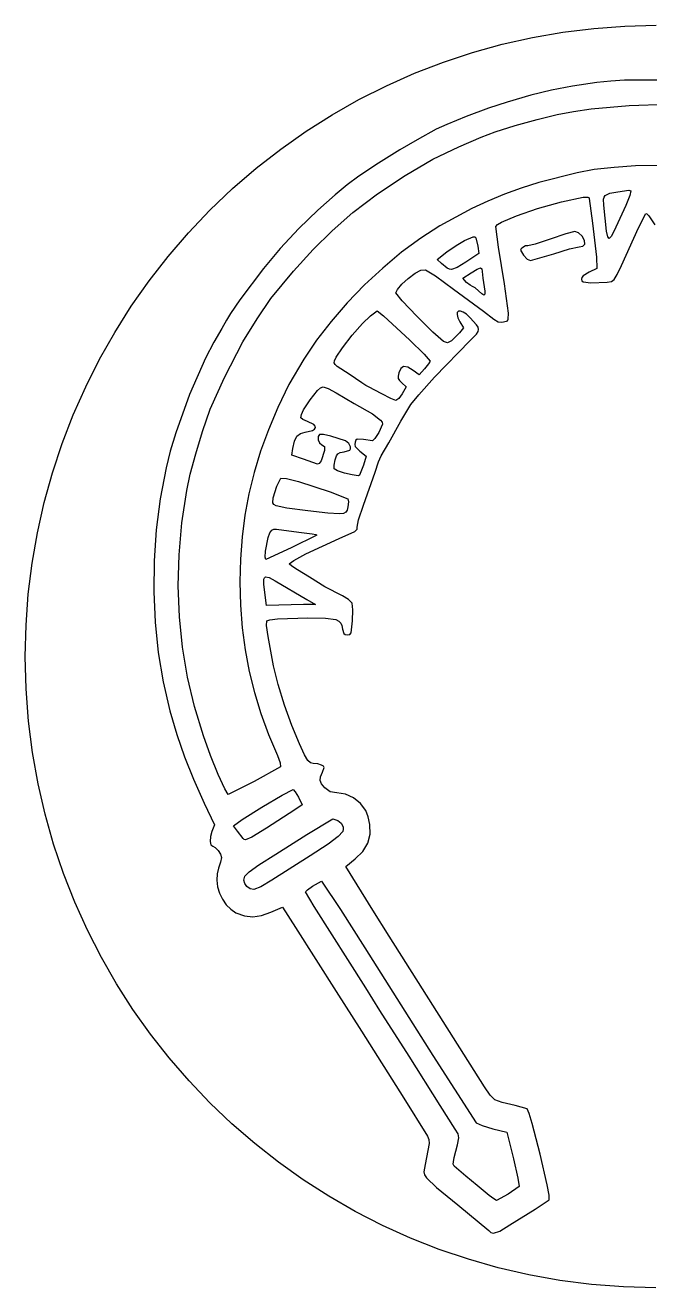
# Model space of a CAD drawing. Extents: x -500 to -240, y -55 to 205.
# Drawn here: x -499.9 to -371.2, y -54.7 to 205.3 of the extents above; entities that cross this region are included whole.
import ezdxf

# ---------------------------------------------------------------- set-up
doc = ezdxf.new("R2010")
doc.units = 0

msp = doc.modelspace()

# ---------------------------------------------------------------- linework, layer by layer
at = {"layer": 'Layer 1'}
for p, q in [((-395.381186, 202.781003), (-389.098079, 203.877319)), ((-389.098079, 203.877319), (-382.749909, 204.665866)), ((-382.749909, 204.665866), (-376.347331, 205.142231)), ((-376.347331, 205.142231), (-369.901, 205.302)), ((-407.709588, 199.682722), (-401.588574, 201.381333)), ((-401.588574, 201.381333), (-395.381186, 202.781003)), ((-419.649869, 195.40633), (-413.733571, 197.689583)), ((-413.733571, 197.689583), (-407.709588, 199.682722)), ((-425.447826, 192.837377), (-419.649869, 195.40633)), ((-431.116787, 189.987137), (-425.447826, 192.837377)), ((-387.149597, 192.748642), (-391.460678, 191.935932)), ((-382.09355, 193.487463), (-387.149597, 192.748642)), ((-382.09302, 193.487463), (-382.09355, 193.487463)), ((-379.231815, 193.813763), (-382.09302, 193.487463)), ((-376.39766, 193.990264), (-379.231815, 193.813763)), ((-368.39512, 193.980973), (-376.39766, 193.990264)), ((-436.646096, 186.860024), (-431.116787, 189.987137)), ((-395.713495, 190.901115), (-400.59475, 189.495973)), ((-391.460678, 191.935932), (-395.713495, 190.901115)), ((-404.433118, 188.204487), (-409.021158, 186.497339)), ((-400.59475, 189.495973), (-404.433118, 188.204487)), ((-390.27713, 186.910589), (-386.931791, 187.545737)), ((-386.931791, 187.545737), (-383.269472, 188.076223)), ((-383.269472, 188.076223), (-375.404729, 188.79841)), ((-375.404729, 188.79841), (-367.504561, 189.027565)), ((-442.025097, 183.460453), (-436.646096, 186.860024)), ((-413.042793, 184.882361), (-415.18195, 183.867383)), ((-409.021158, 186.497339), (-413.042793, 184.882361)), ((-403.055549, 183.343184), (-398.937425, 184.633773)), ((-398.937425, 184.633773), (-394.402878, 185.904312)), ((-394.402878, 185.904312), (-390.27713, 186.910589)), ((-447.243135, 179.792835), (-442.025097, 183.460453)), ((-415.18195, 183.867383), (-419.0959, 181.735203)), ((-410.55758, 180.285669), (-405.93203, 182.276759)), ((-405.93203, 182.276759), (-403.055549, 183.343184)), ((-452.289555, 175.861586), (-447.243135, 179.792835)), ((-422.695113, 179.663403), (-427.111334, 176.905993)), ((-419.0959, 181.735203), (-422.695113, 179.663403)), ((-415.877963, 177.710018), (-410.55758, 180.285669)), ((-427.111334, 176.905993), (-431.134988, 174.240203)), ((-421.626334, 174.379), (-415.877963, 177.710018)), ((-457.153701, 171.671118), (-452.289555, 175.861586)), ((-431.134988, 174.240203), (-433.5565, 172.443263)), ((-427.296853, 170.607217), (-421.626334, 174.379)), ((-386.18547, 174.920129), (-394.047961, 172.905881)), ((-382.632112, 175.562276), (-386.18547, 174.920129)), ((-378.557016, 176.036658), (-382.632112, 175.562276)), ((-374.122372, 176.32872), (-378.557016, 176.036658)), ((-369.49037, 176.423909), (-374.122372, 176.32872)), ((-461.824917, 167.225846), (-457.153701, 171.671118)), ((-433.5565, 172.443263), (-436.02871, 170.345203)), ((-397.678291, 171.758124), (-401.16302, 170.495313)), ((-394.047961, 172.905881), (-397.678291, 171.758124)), ((-436.02871, 170.345203), (-439.603597, 167.209572)), ((-432.38368, 166.709269), (-427.296853, 170.607217)), ((-404.543406, 169.101472), (-407.860704, 167.560628)), ((-401.16302, 170.495313), (-404.543406, 169.101472)), ((-389.40826, 168.945357), (-384.921006, 169.923707)), ((-384.921006, 169.923707), (-383.975819, 169.918223)), ((-383.975819, 169.918223), (-383.761601, 169.799472)), ((-383.761601, 169.799472), (-383.6944, 169.606297)), ((-383.6944, 169.606297), (-382.98487, 164.536327)), ((-380.712401, 169.486818), (-380.59079, 169.916084)), ((-380.69081, 168.25278), (-380.712401, 169.486818)), ((-380.59079, 169.916084), (-380.351616, 170.248037)), ((-380.351616, 170.248037), (-379.432699, 170.703576)), ((-379.432699, 170.703576), (-377.77989, 171.02057)), ((-377.77989, 171.02057), (-375.48286, 171.36939)), ((-375.299735, 170.269652), (-376.122994, 168.156414)), ((-375.48286, 171.36939), (-375.07464, 171.21178)), ((-375.07464, 171.21178), (-375.299735, 170.269652)), ((-466.270185, 162.554626), (-461.824917, 167.225846)), ((-439.603597, 167.209572), (-443.489729, 163.410964)), ((-436.666196, 162.967362), (-432.38368, 166.709269)), ((-407.860704, 167.560628), (-414.47107, 163.974029)), ((-398.68297, 166.057629), (-394.357202, 167.535798)), ((-394.357202, 167.535798), (-389.40826, 168.945357)), ((-380.082054, 162.895817), (-380.69081, 168.25278)), ((-376.122994, 168.156414), (-378.56796, 162.81177)), ((-373.52653, 163.586284), (-372.02692, 166.500037)), ((-372.02692, 166.500037), (-371.783067, 166.448143)), ((-371.783067, 166.448143), (-371.367876, 166.025088)), ((-414.47107, 163.974029), (-418.398552, 161.448765)), ((-402.89116, 163.865047), (-402.59561, 164.241974)), ((-402.377879, 159.631964), (-402.89116, 163.865047)), ((-402.59561, 164.241974), (-401.742107, 164.753247)), ((-401.742107, 164.753247), (-398.68297, 166.057629)), ((-382.98487, 164.536327), (-382.1844, 157.536747)), ((-371.367876, 166.025088), (-370.15624, 164.226787)), ((-470.460649, 157.690477), (-466.270185, 162.554626)), ((-443.489729, 163.410964), (-447.344726, 159.299226)), ((-440.564447, 159.127258), (-436.666196, 162.967362)), ((-418.398552, 161.448765), (-422.332978, 158.538684)), ((-409.35897, 160.97623), (-407.585374, 161.726124)), ((-407.585374, 161.726124), (-407.247791, 161.730204)), ((-407.247791, 161.730204), (-407.06247, 161.5395)), ((-407.06247, 161.5395), (-406.65837, 159.78405)), ((-391.70109, 161.27285), (-394.823885, 160.2505)), ((-388.45777, 162.349676), (-391.70109, 161.27285)), ((-386.65541, 162.82573), (-388.45777, 162.349676)), ((-385.898423, 162.551006), (-386.65541, 162.82573)), ((-385.141839, 161.831446), (-385.898423, 162.551006)), ((-384.613387, 160.950669), (-385.141839, 161.831446)), ((-379.823383, 161.725069), (-380.082054, 162.895817)), ((-379.5281, 161.38757), (-379.823383, 161.725069)), ((-379.124616, 161.787257), (-379.5281, 161.38757)), ((-379.5281, 161.38757), (-379.5281, 161.38757)), ((-378.56796, 162.81177), (-379.124616, 161.787257)), ((-377.04832, 155.856737), (-373.52653, 163.586284)), ((-447.344726, 159.299226), (-450.82621, 155.224203)), ((-444.59234, 154.649734), (-440.564447, 159.127258)), ((-415.01134, 157.09016), (-413.00887, 158.64769)), ((-413.00887, 158.64769), (-411.110563, 159.974215)), ((-411.110563, 159.974215), (-409.35897, 160.97623)), ((-406.65837, 159.78405), (-406.41186, 158.29525)), ((-401.16052, 152.022847), (-402.377879, 159.631964)), ((-397.724937, 159.260392), (-397.82601, 158.983999)), ((-397.82601, 158.983999), (-397.20101, 157.9485)), ((-397.3669, 159.55719), (-397.724937, 159.260392)), ((-396.790154, 159.859853), (-397.3669, 159.55719)), ((-396.33646, 159.90549), (-396.790154, 159.859853)), ((-394.823885, 160.2505), (-396.33646, 159.90549)), ((-390.98952, 158.24823), (-387.702041, 159.253342)), ((-387.702041, 159.253342), (-385.74693, 159.6714)), ((-385.74693, 159.6714), (-384.976983, 159.823999)), ((-384.976983, 159.823999), (-384.5408, 160.19229)), ((-384.5408, 160.19229), (-384.613387, 160.950669)), ((-474.391895, 152.644055), (-470.460649, 157.690477)), ((-422.332978, 158.538684), (-426.209628, 155.307203)), ((-414.10753, 156.25248), (-415.01134, 157.09016)), ((-412.962388, 155.291034), (-414.10753, 156.25248)), ((-409.13262, 156.49381), (-410.89206, 155.39146)), ((-406.41186, 158.29525), (-409.13262, 156.49381)), ((-397.20101, 157.9485), (-396.446296, 157.155131)), ((-396.446296, 157.155131), (-395.798, 156.82506)), ((-395.798, 156.82506), (-390.98952, 158.24823)), ((-395.798, 156.82506), (-395.798, 156.82506)), ((-382.1844, 157.536747), (-382.0935, 155.224227)), ((-450.82621, 155.224203), (-455.683927, 148.745694)), ((-449.26378, 148.995569), (-444.59234, 154.649734)), ((-426.209628, 155.307203), (-429.963782, 151.817737)), ((-420.979071, 153.16218), (-419.55009, 154.242867)), ((-419.55009, 154.242867), (-418.353341, 154.854391)), ((-418.353341, 154.854391), (-417.41535, 154.912077)), ((-417.41535, 154.912077), (-415.379947, 153.668098)), ((-415.379947, 153.668098), (-411.62397, 150.980527)), ((-412.495523, 155.059425), (-412.962388, 155.291034)), ((-412.0296, 154.99726), (-412.495523, 155.059425)), ((-410.89206, 155.39146), (-412.0296, 154.99726)), ((-412.0296, 154.99726), (-412.0296, 154.99726)), ((-409.74603, 153.21753), (-408.01745, 154.30325)), ((-408.01745, 154.30325), (-406.788011, 155.04493)), ((-406.788011, 155.04493), (-406.106495, 155.327499)), ((-406.106495, 155.327499), (-405.808012, 155.172485)), ((-405.808012, 155.172485), (-405.72767, 154.60142)), ((-405.72767, 154.60142), (-405.58297, 153.18755)), ((-384.884854, 153.717256), (-385.191442, 153.364897)), ((-383.69444, 154.456317), (-384.884854, 153.717256)), ((-382.0935, 155.224227), (-383.69444, 154.456317)), ((-378.510884, 152.973066), (-377.913756, 153.97281)), ((-377.913756, 153.97281), (-377.04832, 155.856737)), ((-478.059508, 147.426014), (-474.391895, 152.644055)), ((-429.963782, 151.817737), (-433.530723, 148.1337)), ((-423.54313, 150.163007), (-423.187574, 150.905649)), ((-423.187574, 150.905649), (-422.262226, 151.977573)), ((-422.262226, 151.977573), (-420.979071, 153.16218)), ((-411.62397, 150.980527), (-405.45949, 146.441277)), ((-408.93368, 152.35298), (-409.74603, 153.21753)), ((-408.239799, 151.742359), (-408.93368, 152.35298)), ((-407.71205, 151.48843), (-408.239799, 151.742359)), ((-407.177205, 151.226952), (-407.71205, 151.48843)), ((-406.46665, 150.59856), (-407.177205, 151.226952)), ((-405.58297, 153.18755), (-405.163674, 150.517839)), ((-400.313035, 145.996412), (-401.16052, 152.022847)), ((-385.191442, 153.364897), (-385.29535, 153.033147)), ((-385.29535, 153.033147), (-385.217736, 152.697109)), ((-385.217736, 152.697109), (-384.9253, 152.480441)), ((-384.9253, 152.480441), (-383.33839, 152.264717)), ((-383.33839, 152.264717), (-379.94839, 152.363417)), ((-379.94839, 152.363417), (-379.101747, 152.541827)), ((-379.101747, 152.541827), (-378.510884, 152.973066)), ((-455.683927, 148.745694), (-457.625215, 145.922747)), ((-452.09109, 144.864013), (-449.26378, 148.995569)), ((-422.226653, 148.51768), (-423.54313, 150.163007)), ((-419.211171, 145.36557), (-422.226653, 148.51768)), ((-405.822238, 149.969684), (-406.46665, 150.59856)), ((-405.40107, 149.73143), (-405.822238, 149.969684)), ((-405.193817, 149.908086), (-405.40107, 149.73143)), ((-405.40107, 149.73143), (-405.40107, 149.73143)), ((-405.163674, 150.517839), (-405.193817, 149.908086)), ((-481.459076, 142.04701), (-478.059508, 147.426014)), ((-457.625215, 145.922747), (-458.41076, 144.546803)), ((-433.530723, 148.1337), (-436.845731, 144.31851)), ((-428.74453, 145.45779), (-427.35134, 146.48254)), ((-427.35134, 146.48254), (-426.07028, 145.46606)), ((-410.862327, 146.158495), (-410.918529, 145.700597)), ((-410.918529, 145.700597), (-410.752102, 145.044382)), ((-410.610854, 146.40683), (-410.862327, 146.158495)), ((-410.191464, 146.434354), (-410.610854, 146.40683)), ((-409.631515, 146.229821), (-410.191464, 146.434354)), ((-408.958361, 145.781984), (-409.631515, 146.229821)), ((-408.19936, 145.079597), (-408.958361, 145.781984)), ((-405.45949, 146.441277), (-403.33817, 144.795377)), ((-400.361522, 144.742907), (-400.313035, 145.996412)), ((-458.41076, 144.546803), (-459.37299, 142.853363)), ((-455.08565, 140.109289), (-452.09109, 144.864013)), ((-436.845731, 144.31851), (-439.844086, 140.435581)), ((-432.498627, 141.476179), (-430.366866, 143.910909)), ((-430.366866, 143.910909), (-428.74453, 145.45779)), ((-426.07028, 145.46606), (-420.60912, 140.455)), ((-415.897612, 142.122278), (-419.211171, 145.36557)), ((-410.752102, 145.044382), (-410.33569, 144.201097)), ((-410.33569, 144.201097), (-409.60342, 142.960867)), ((-406.8974, 143.631877), (-408.19936, 145.079597)), ((-406.571, 143.110564), (-406.8974, 143.631877)), ((-406.460595, 142.653276), (-406.571, 143.110564)), ((-403.33817, 144.795377), (-402.45599, 144.239167)), ((-402.45599, 144.239167), (-401.67521, 144.168027)), ((-401.67521, 144.168027), (-400.70731, 144.367497)), ((-400.70731, 144.367497), (-400.498075, 144.459271)), ((-400.498075, 144.459271), (-400.361522, 144.742907)), ((-484.586184, 136.517699), (-481.459076, 142.04701)), ((-459.37299, 142.853363), (-461.026454, 140.043322)), ((-439.844086, 140.435581), (-442.46107, 136.548329)), ((-434.520421, 138.900732), (-432.498627, 141.476179)), ((-420.60912, 140.455), (-417.656564, 137.539685)), ((-413.6869, 140.203407), (-415.897612, 142.122278)), ((-410.43594, 141.946977), (-412.08596, 140.310377)), ((-409.60342, 142.960867), (-410.43594, 141.946977)), ((-408.17306, 140.399267), (-406.886597, 141.717752)), ((-406.886597, 141.717752), (-406.565892, 142.206757)), ((-406.565892, 142.206757), (-406.460595, 142.653276)), ((-461.026454, 140.043322), (-462.720361, 136.755488)), ((-458.846726, 132.788372), (-455.08565, 140.109289)), ((-435.81285, 136.9317), (-434.520421, 138.900732)), ((-415.547745, 132.800336), (-408.17306, 140.399267)), ((-412.897909, 139.878007), (-413.6869, 140.203407)), ((-412.08596, 140.310377), (-412.897909, 139.878007)), ((-487.436419, 130.848736), (-484.586184, 136.517699)), ((-462.720361, 136.755488), (-466.025401, 129.256102)), ((-442.46107, 136.548329), (-445.573035, 131.35136)), ((-436.240762, 135.789324), (-436.151494, 136.225607)), ((-436.060777, 135.454619), (-436.240762, 135.789324)), ((-436.151494, 136.225607), (-435.81285, 136.9317)), ((-435.59166, 135.05326), (-436.060777, 135.454619)), ((-417.656564, 137.539685), (-416.42849, 136.14105)), ((-416.76825, 135.546963), (-417.58501, 134.56544)), ((-416.42849, 136.14105), (-416.76825, 135.546963)), ((-461.79016, 126.226889), (-458.846726, 132.788372)), ((-433.15098, 133.44302), (-435.59166, 135.05326)), ((-430.54391, 131.67466), (-433.15098, 133.44302)), ((-422.92526, 133.73138), (-423.058815, 133.066533)), ((-423.058815, 133.066533), (-423.026265, 132.581346)), ((-422.526622, 134.633242), (-422.92526, 133.73138)), ((-421.917131, 135.014359), (-422.526622, 134.633242)), ((-421.076605, 134.878139), (-421.917131, 135.014359)), ((-419.98486, 134.22799), (-421.076605, 134.878139)), ((-418.741, 133.30763), (-419.98486, 134.22799)), ((-418.815357, 129.202546), (-415.547745, 132.800336)), ((-417.58501, 134.56544), (-418.741, 133.30763)), ((-490.005368, 125.050777), (-487.436419, 130.848736)), ((-445.573035, 131.35136), (-447.83336, 126.582529)), ((-441.202882, 128.192972), (-439.675625, 130.054091)), ((-439.675625, 130.054091), (-439.020089, 130.635859)), ((-439.020089, 130.635859), (-438.53227, 130.85197)), ((-438.53227, 130.85197), (-437.473575, 130.476497)), ((-437.473575, 130.476497), (-435.79859, 129.57349)), ((-429.72916, 131.093699), (-430.54391, 131.67466)), ((-429.18276, 130.85197), (-429.72916, 131.093699)), ((-426.43202, 129.4288), (-429.18276, 130.85197)), ((-423.026265, 132.581346), (-422.792445, 132.155704)), ((-422.792445, 132.155704), (-422.32219, 131.66949)), ((-422.32219, 131.66949), (-421.4065, 130.82044)), ((-421.4065, 130.82044), (-422.2085, 129.41588)), ((-466.025401, 129.256102), (-468.879911, 121.374521)), ((-442.540116, 126.067393), (-441.202882, 128.192972)), ((-435.79859, 129.57349), (-432.08358, 127.41807)), ((-432.08358, 127.41807), (-428.341633, 125.262462)), ((-424.58957, 128.424855), (-426.43202, 129.4288)), ((-423.52367, 128.00873), (-424.58957, 128.424855)), ((-422.925691, 128.423165), (-423.52367, 128.00873)), ((-423.52367, 128.00873), (-423.52367, 128.00873)), ((-422.2085, 129.41588), (-422.925691, 128.423165)), ((-420.44986, 127.194867), (-418.815357, 129.202546)), ((-492.288616, 119.134477), (-490.005368, 125.050777)), ((-463.338501, 121.651609), (-461.79016, 126.226889)), ((-447.83336, 126.582529), (-449.754097, 122.014718)), ((-443.1134, 124.47613), (-442.958122, 125.155048)), ((-442.958122, 125.155048), (-442.540116, 126.067393)), ((-428.341633, 125.262462), (-426.66169, 123.97642)), ((-422.47712, 123.736157), (-420.44986, 127.194867)), ((-442.700802, 124.101476), (-443.1134, 124.47613)), ((-441.70883, 123.69995), (-442.700802, 124.101476)), ((-440.411029, 123.091258), (-441.70883, 123.69995)), ((-440.126809, 122.758616), (-440.411029, 123.091258)), ((-440.268698, 122.122179), (-440.080634, 122.429894)), ((-440.080634, 122.429894), (-440.126809, 122.758616)), ((-426.271151, 123.1221), (-427.03634, 121.46288)), ((-426.66169, 123.97642), (-426.337205, 123.547589)), ((-426.337205, 123.547589), (-426.271151, 123.1221)), ((-424.98551, 119.288887), (-422.47712, 123.736157)), ((-468.879911, 121.374521), (-470.010654, 117.608945)), ((-464.745132, 117.035025), (-463.338501, 121.651609)), ((-449.754097, 122.014718), (-451.386145, 117.557279)), ((-444.73913, 118.14628), (-444.39891, 119.65161)), ((-444.39891, 119.65161), (-443.905776, 120.654369)), ((-443.905776, 120.654369), (-443.194605, 121.240501)), ((-443.194605, 121.240501), (-442.20027, 121.49595)), ((-442.20027, 121.49595), (-440.687196, 121.852558)), ((-440.687196, 121.852558), (-440.268698, 122.122179)), ((-439.2454, 121.03965), (-439.549365, 120.578427)), ((-439.549365, 120.578427), (-439.547087, 119.925104)), ((-439.547087, 119.925104), (-439.284159, 119.299499)), ((-438.444978, 121.016545), (-439.2454, 121.03965)), ((-436.932897, 120.701719), (-438.444978, 121.016545)), ((-433.88346, 119.71725), (-436.932897, 120.701719)), ((-433.207347, 119.178216), (-433.88346, 119.71725)), ((-431.740367, 119.843815), (-431.92337, 119.41132)), ((-431.466217, 120.058614), (-431.740367, 119.843815)), ((-430.18342, 119.98803), (-431.466217, 120.058614)), ((-428.36647, 119.69554), (-430.18342, 119.98803)), ((-427.836799, 120.193774), (-428.36647, 119.69554)), ((-427.03634, 121.46288), (-427.836799, 120.193774)), ((-494.281751, 113.110492), (-492.288616, 119.134477)), ((-470.010654, 117.608945), (-470.87569, 114.130063)), ((-465.878596, 112.833749), (-464.745132, 117.035025)), ((-451.386145, 117.557279), (-452.73914, 113.165877)), ((-444.96392, 116.74068), (-444.73913, 118.14628)), ((-439.284159, 119.299499), (-438.80617, 118.92143)), ((-438.24702, 117.74114), (-438.914564, 115.615919)), ((-438.80617, 118.92143), (-438.250842, 118.538465)), ((-438.250842, 118.538465), (-438.24702, 117.74114)), ((-435.773095, 116.598936), (-435.470561, 117.054922)), ((-435.470561, 117.054922), (-434.985937, 117.308315)), ((-434.985937, 117.308315), (-434.193, 117.47294)), ((-434.193, 117.47294), (-433.027134, 117.804054)), ((-432.86026, 118.49303), (-433.207347, 119.178216)), ((-433.027134, 117.804054), (-432.854105, 118.076771)), ((-432.854105, 118.076771), (-432.86026, 118.49303)), ((-431.92337, 119.41132), (-432.000479, 118.959278)), ((-432.000479, 118.959278), (-431.886485, 118.552484)), ((-431.886485, 118.552484), (-430.91828, 117.56854)), ((-430.91828, 117.56854), (-429.65375, 116.54535)), ((-426.54716, 116.620317), (-424.98551, 119.288887)), ((-442.52634, 115.92058), (-444.96392, 116.74068)), ((-439.649, 114.93459), (-442.52634, 115.92058)), ((-439.29297, 115.055544), (-439.649, 114.93459)), ((-438.914564, 115.615919), (-439.29297, 115.055544)), ((-436.239595, 114.698694), (-436.01976, 115.82653)), ((-436.2332, 113.97444), (-436.239595, 114.698694)), ((-436.01976, 115.82653), (-435.773095, 116.598936)), ((-430.18964, 114.71497), (-430.98027, 112.61484)), ((-429.65375, 116.54535), (-430.18964, 114.71497)), ((-427.77914, 113.269617), (-427.088026, 115.41599)), ((-427.088026, 115.41599), (-426.54716, 116.620317)), ((-495.980357, 106.989477), (-494.281751, 113.110492)), ((-470.87569, 114.130063), (-472.065556, 107.775281)), ((-466.60743, 109.504389), (-465.878596, 112.833749)), ((-452.73914, 113.165877), (-453.82272, 108.796179)), ((-448.027174, 110.401184), (-447.22766, 112.03244)), ((-447.22766, 112.03244), (-446.085689, 111.932352)), ((-446.085689, 111.932352), (-443.560737, 111.308964)), ((-435.548449, 113.553497), (-436.2332, 113.97444)), ((-434.12911, 113.078888), (-435.548449, 113.553497)), ((-432.528811, 112.693937), (-434.12911, 113.078888)), ((-431.30118, 112.54197), (-432.528811, 112.693937)), ((-430.98027, 112.61484), (-431.30118, 112.54194)), ((-431.30118, 112.54194), (-431.30118, 112.54197)), ((-430.15573, 106.460207), (-427.77914, 113.269617)), ((-467.593738, 102.825133), (-466.60743, 109.504389)), ((-448.78984, 107.97429), (-448.027174, 110.401184)), ((-443.560737, 111.308964), (-437.06396, 109.23572)), ((-437.06396, 109.23572), (-433.4094, 107.7433)), ((-497.380023, 100.782088), (-495.980357, 106.989477)), ((-472.065556, 107.775281), (-472.886802, 101.388488)), ((-453.82272, 108.796179), (-454.64652, 104.403849)), ((-448.892389, 106.933659), (-448.78984, 107.97429)), ((-448.675973, 106.582301), (-448.892389, 106.933659)), ((-433.300724, 107.158602), (-433.4249, 106.09896)), ((-433.4094, 107.7433), (-433.300724, 107.158602)), ((-454.64652, 104.403849), (-455.220177, 99.944554)), ((-448.173514, 106.303046), (-448.675973, 106.582301)), ((-445.98772, 105.839235), (-448.173514, 106.303046)), ((-441.68951, 105.29901), (-445.98772, 105.839235)), ((-437.548841, 104.827096), (-441.68951, 105.29901)), ((-435.16018, 104.67424), (-437.548841, 104.827096)), ((-434.307952, 104.767975), (-435.1602, 104.67424)), ((-435.1602, 104.67424), (-435.16018, 104.67424)), ((-433.826717, 105.027747), (-434.307952, 104.767975)), ((-433.578399, 105.466946), (-433.826717, 105.027747)), ((-433.4249, 106.09896), (-433.578399, 105.466946)), ((-431.209291, 103.480762), (-430.15573, 106.460207)), ((-468.177342, 96.267583), (-467.593738, 102.825133)), ((-449.09161, 101.299801), (-448.639442, 101.548584)), ((-448.639442, 101.548584), (-448.09372, 101.51421)), ((-448.09372, 101.51421), (-443.53484, 100.94009)), ((-431.974844, 101.057656), (-431.51145, 101.496673)), ((-431.52516, 101.922507), (-431.209291, 103.480762)), ((-431.51145, 101.496673), (-431.52516, 101.922507)), ((-498.476334, 94.498981), (-497.380023, 100.782088)), ((-472.886802, 101.388488), (-473.339916, 95.000851)), ((-455.220177, 99.944554), (-455.553329, 95.373959)), ((-450.381364, 97.01801), (-449.84092, 99.83215)), ((-449.84092, 99.83215), (-449.481632, 100.737708)), ((-449.481632, 100.737708), (-449.09161, 101.299801)), ((-439.79864, 100.27295), (-445.10475, 97.662422)), ((-443.53484, 100.94009), (-440.776827, 100.567775)), ((-442.089117, 96.420085), (-435.21485, 99.580527)), ((-440.776827, 100.567775), (-440.003929, 100.399702)), ((-440.003929, 100.399702), (-439.79864, 100.27295)), ((-435.21485, 99.580527), (-431.974844, 101.057656)), ((-468.357584, 89.822205), (-468.177342, 96.267583)), ((-450.45941, 95.784735), (-450.381364, 97.01801)), ((-445.10475, 97.662422), (-450.34264, 95.27274)), ((-444.568446, 95.088971), (-442.089117, 96.420085)), ((-499.264876, 88.15081), (-498.476334, 94.498981)), ((-473.339916, 95.000851), (-473.425385, 88.643538)), ((-455.553329, 95.373959), (-455.65561, 90.647729)), ((-450.34268, 95.27274), (-450.45941, 95.784735)), ((-450.34264, 95.27274), (-450.34268, 95.27274)), ((-445.49075, 94.388077), (-444.568446, 95.088971)), ((-444.934469, 93.872148), (-445.49075, 94.388077)), ((-443.75805, 93.138027), (-444.934469, 93.872148)), ((-450.74556, 90.17073), (-450.743111, 91.228911)), ((-450.743111, 91.228911), (-450.607321, 91.535721)), ((-450.607321, 91.535721), (-450.376072, 91.696142)), ((-450.376072, 91.696142), (-449.609962, 91.583215)), ((-449.609962, 91.583215), (-448.4103, 90.900919)), ((-441.29153, 91.612537), (-443.75805, 93.138027)), ((-438.14306, 89.651733), (-441.29153, 91.612537)), ((-473.425385, 88.643538), (-473.143695, 82.347715)), ((-468.13381, 83.479464), (-468.357584, 89.822205)), ((-455.65561, 90.647729), (-455.531583, 85.86836)), ((-450.40502, 87.41741), (-450.74556, 90.17073)), ((-448.4103, 90.900919), (-448.4103, 90.901435)), ((-448.4103, 90.901435), (-441.86755, 87.043785)), ((-434.52761, 87.767297), (-438.14306, 89.651733)), ((-499.741236, 81.748231), (-499.264876, 88.15081)), ((-455.531583, 85.86836), (-455.176302, 81.222862)), ((-450.20348, 85.78805), (-450.40502, 87.41741)), ((-447.63671, 85.856778), (-450.20348, 85.78805)), ((-442.57914, 85.980285), (-447.63671, 85.856778)), ((-440.08833, 86.035065), (-442.57914, 85.980285)), ((-441.86755, 87.043785), (-440.08833, 86.035065)), ((-433.269546, 87.020836), (-434.52761, 87.767297)), ((-432.55665, 86.259897), (-433.269546, 87.020836)), ((-432.384031, 84.878938), (-432.55665, 86.259897)), ((-467.505362, 77.229827), (-468.13381, 83.479464)), ((-447.879376, 83.028983), (-441.64498, 83.231137)), ((-441.64498, 83.231137), (-438.033788, 83.208262)), ((-438.033788, 83.208262), (-435.907141, 82.906858)), ((-432.42436, 82.642027), (-432.384031, 84.878938)), ((-499.901, 75.3019), (-499.741236, 81.748231)), ((-473.143695, 82.347715), (-472.495333, 76.144551)), ((-455.176302, 81.222862), (-454.585045, 76.689388)), ((-450.144836, 81.685157), (-450.1344, 82.676132)), ((-449.863814, 79.443076), (-450.144836, 81.685157)), ((-450.1344, 82.676132), (-449.471612, 82.873556)), ((-449.471612, 82.873556), (-447.879376, 83.028983)), ((-435.907141, 82.906858), (-435.275478, 82.6119)), ((-435.275478, 82.6119), (-434.864899, 82.199541)), ((-434.864899, 82.199541), (-434.625385, 81.653857)), ((-434.625385, 81.653857), (-434.50692, 80.958927)), ((-434.50692, 80.958927), (-434.250257, 80.012161)), ((-432.712361, 80.188439), (-432.42436, 82.642027)), ((-448.75256, 73.391422), (-449.863814, 79.443076)), ((-434.250257, 80.012161), (-433.962864, 79.840514)), ((-433.962864, 79.840514), (-433.50545, 79.795687)), ((-433.50545, 79.795687), (-433.000322, 79.854021)), ((-433.000322, 79.854021), (-432.712361, 80.188439)), ((-472.495333, 76.144551), (-471.480786, 70.065211)), ((-466.471583, 71.063758), (-467.505362, 77.229827)), ((-454.585045, 76.689388), (-453.753087, 72.246092)), ((-499.731891, 68.613274), (-499.901, 75.3019)), ((-447.768769, 69.538688), (-448.75256, 73.391422)), ((-465.031818, 64.971723), (-466.471583, 71.063758)), ((-453.753087, 72.246092), (-452.675707, 67.871125)), ((-499.230028, 62.012424), (-499.731891, 68.613274)), ((-471.480786, 70.065211), (-470.10054, 64.140863)), ((-452.675707, 67.871125), (-451.348179, 63.54264)), ((-446.451134, 65.294631), (-447.768769, 69.538688)), ((-444.938429, 61.074144), (-446.451134, 65.294631)), ((-470.10054, 64.140863), (-468.68508, 59.262341)), ((-463.18541, 58.944189), (-465.031818, 64.971723)), ((-451.348179, 63.54264), (-449.765781, 59.238791)), ((-498.403573, 55.507513), (-499.230028, 62.012424)), ((-443.36943, 57.292122), (-444.938429, 61.074144)), ((-468.68508, 59.262341), (-467.104127, 54.657418)), ((-461.70833, 54.909731), (-463.18541, 58.944189)), ((-449.765781, 59.238791), (-447.92379, 54.937729)), ((-442.344036, 55.083089), (-443.36943, 57.292122)), ((-497.26069, 49.106709), (-498.403573, 55.507513)), ((-467.104127, 54.657418), (-465.247456, 50.030168)), ((-460.124827, 51.003293), (-461.70833, 54.909731)), ((-447.92379, 54.937729), (-447.335182, 53.382982)), ((-441.67356, 53.88306), (-442.344036, 55.083089)), ((-447.26337, 52.576629), (-452.698179, 49.577329)), ((-447.335182, 53.382982), (-447.26337, 52.576629)), ((-441.141632, 53.386847), (-441.67356, 53.88306)), ((-440.53188, 53.289262), (-441.141632, 53.386847)), ((-439.60533, 53.180715), (-440.53188, 53.289262)), ((-438.81675, 52.919777), (-439.60533, 53.180715)), ((-438.452409, 52.690725), (-438.81675, 52.919777)), ((-438.66223, 51.514177), (-438.312777, 52.448991)), ((-438.312777, 52.448991), (-438.452409, 52.690725)), ((-465.247456, 50.030168), (-463.00484, 45.084663)), ((-458.787456, 48.052503), (-460.124827, 51.003293)), ((-452.698179, 49.577329), (-458.04877, 46.884989)), ((-439.138439, 49.785258), (-439.071378, 50.551436)), ((-438.841433, 49.07519), (-439.138439, 49.785258)), ((-439.071378, 50.551436), (-438.66223, 51.514177)), ((-495.809542, 42.818175), (-497.26069, 49.106709)), ((-458.04877, 46.884989), (-458.787456, 48.052503)), ((-446.955095, 46.776589), (-444.71389, 47.902016)), ((-444.71389, 47.902016), (-444.240724, 47.444687)), ((-444.240724, 47.444687), (-443.60285, 46.320716)), ((-438.15838, 48.280777), (-438.841433, 49.07519)), ((-437.029792, 47.45561), (-438.15838, 48.280777)), ((-435.65, 47.240527), (-437.029792, 47.45561)), ((-433.893705, 46.965256), (-435.65, 47.240527)), ((-432.220694, 46.19973), (-433.893705, 46.965256)), ((-463.00484, 45.084663), (-460.88145, 40.615683)), ((-455.178429, 41.760814), (-451.138602, 44.30541)), ((-451.138602, 44.30541), (-446.955095, 46.776589)), ((-442.84786, 44.721846), (-444.31445, 43.724491)), ((-443.60285, 46.320716), (-442.84786, 44.721846)), ((-430.77703, 45.034374), (-432.220694, 46.19973)), ((-429.70878, 43.559617), (-430.77703, 45.034374)), ((-494.058293, 36.650078), (-495.809542, 42.818175)), ((-456.98859, 40.415136), (-455.178429, 41.760814)), ((-444.31445, 43.724491), (-450.18436, 39.949011)), ((-441.86709, 38.64265), (-436.47879, 41.90395)), ((-436.47879, 41.90395), (-435.50677, 41.503458)), ((-429.251493, 42.305771), (-429.70878, 43.559617)), ((-428.89178, 40.713277), (-429.251493, 42.305771)), ((-461.45094, 39.252463), (-461.750684, 38.207822)), ((-460.88145, 40.615683), (-461.45094, 39.252463)), ((-456.1597, 39.328386), (-456.98859, 40.415136)), ((-454.95926, 37.835456), (-456.1597, 39.328386)), ((-450.18436, 39.949011), (-453.209562, 38.093322)), ((-435.50677, 41.503458), (-434.819419, 40.954861)), ((-434.468467, 39.286006), (-435.377702, 38.201773)), ((-434.819419, 40.954861), (-434.40089, 40.198108)), ((-434.351883, 39.743861), (-434.468467, 39.286006)), ((-434.40089, 40.198108), (-434.351883, 39.743861)), ((-428.829373, 38.680723), (-428.89178, 40.713277)), ((-492.015105, 30.610582), (-494.058293, 36.650078)), ((-461.750684, 38.207822), (-461.811717, 37.225697)), ((-461.811717, 37.225697), (-461.645722, 36.496664)), ((-461.645722, 36.496664), (-461.26438, 36.211303)), ((-454.782174, 37.611882), (-454.95926, 37.835456)), ((-454.5164, 37.53935), (-454.782174, 37.611882)), ((-453.209562, 38.093322), (-454.51641, 37.539341)), ((-454.51641, 37.539341), (-454.5164, 37.53935)), ((-448.27135, 34.60465), (-441.86709, 38.64265)), ((-437.48719, 36.63001), (-441.15552, 34.255318)), ((-435.377702, 38.201773), (-437.48719, 36.63001)), ((-430.349722, 35.159504), (-429.315109, 36.830072)), ((-429.315109, 36.830072), (-428.829373, 38.680723)), ((-461.26438, 36.211303), (-460.729215, 35.957931)), ((-460.729215, 35.957931), (-460.143755, 35.340953)), ((-460.143755, 35.340953), (-459.672123, 34.575078)), ((-459.672123, 34.575078), (-459.47844, 33.875013)), ((-459.47844, 33.875013), (-459.644816, 32.926546)), ((-451.725233, 32.398799), (-448.27135, 34.60465)), ((-441.15552, 34.255318), (-449.06873, 29.214798)), ((-431.93395, 33.667197), (-430.349722, 35.159504)), ((-460.04481, 31.740263), (-460.375434, 30.540697)), ((-459.644816, 32.926546), (-460.04481, 31.740263)), ((-453.718316, 30.980856), (-451.725233, 32.398799)), ((-433.8615, 32.082797), (-431.93395, 33.667197)), ((-428.28715, 23.046657), (-433.8615, 32.082797)), ((-489.688142, 24.707854), (-492.015105, 30.610582)), ((-460.375434, 30.540697), (-460.439108, 29.238576)), ((-460.439108, 29.238576), (-460.258465, 27.892323)), ((-454.85339, 29.26648), (-454.633426, 30.040268)), ((-454.673179, 28.55534), (-454.85339, 29.26648)), ((-454.633426, 30.040268), (-453.718316, 30.980856)), ((-449.06873, 29.214798), (-451.367322, 27.873954)), ((-440.700488, 28.009593), (-438.84253, 29.05988)), ((-438.84253, 29.05988), (-434.92857, 23.21114)), ((-460.258465, 27.892323), (-459.856143, 26.560363)), ((-459.856143, 26.560363), (-459.254774, 25.301119)), ((-454.199754, 27.930092), (-454.673179, 28.55534)), ((-453.53393, 27.48547), (-454.199754, 27.930092)), ((-452.77652, 27.31621), (-453.53393, 27.48547)), ((-451.367322, 27.873954), (-452.77652, 27.316208)), ((-452.77652, 27.316208), (-452.77652, 27.31621)), ((-442.16585, 26.82694), (-441.734058, 27.265601)), ((-440.336, 23.8266), (-442.16585, 26.82694)), ((-441.734058, 27.265601), (-440.700488, 28.009593)), ((-487.085567, 18.950057), (-489.688142, 24.707854)), ((-459.254774, 25.301119), (-458.476996, 24.173015)), ((-458.476996, 24.173015), (-457.545443, 23.234475)), ((-449.30749, 22.679831), (-446.87094, 23.704061)), ((-446.87094, 23.704061), (-444.17084, 19.488811)), ((-429.701, 7.0364), (-440.336, 23.8266)), ((-457.545443, 23.234475), (-456.48275, 22.543923)), ((-456.48275, 22.543923), (-454.688171, 21.869761)), ((-454.688171, 21.869761), (-452.961308, 21.666462)), ((-452.961308, 21.666462), (-451.20135, 21.93587)), ((-451.20135, 21.93587), (-449.30749, 22.679831)), ((-434.92857, 23.21114), (-429.92009, 15.30258)), ((-424.90802, 17.710027), (-428.28715, 23.046657)), ((-484.215543, 13.345357), (-487.085567, 18.950057)), ((-444.17084, 19.488811), (-435.81115, 6.324711)), ((-418.00769, 6.858027), (-424.90802, 17.710027)), ((-481.086234, 7.90192), (-484.215543, 13.345357)), ((-429.92009, 15.30258), (-415.905207, -6.871707)), ((-477.705803, 2.627911), (-481.086234, 7.90192)), ((-435.81115, 6.324711), (-430.6337, -1.858769)), ((-426.78799, 2.41084), (-429.701, 7.0364)), ((-405.22289, -13.336573), (-418.00769, 6.858027)), ((-474.082414, -2.468504), (-477.705803, 2.627911)), ((-420.81007, -7.01753), (-426.78799, 2.41084)), ((-470.224229, -7.379162), (-474.082414, -2.468504)), ((-430.6337, -1.858769), (-421.87144, -15.671869)), ((-466.139411, -12.095896), (-470.224229, -7.379162)), ((-414.3562, -17.15803), (-420.81007, -7.01753)), ((-415.905207, -6.871707), (-406.97369, -20.70142)), ((-461.836125, -16.61054), (-466.139411, -12.095896)), ((-404.103762, -15.053143), (-405.22289, -13.336573)), ((-403.116246, -16.000781), (-404.103762, -15.053143)), ((-457.322533, -20.914931), (-461.836125, -16.61054)), ((-421.87144, -15.671869), (-416.98956, -23.506529)), ((-411.26491, -22.0492), (-414.3562, -17.15803)), ((-401.609673, -16.57711), (-403.116246, -16.000781)), ((-398.93337, -17.179753), (-401.609673, -16.57711)), ((-396.48598, -17.87997), (-398.93337, -17.179753)), ((-396.072778, -18.783024), (-396.48598, -17.87997)), ((-406.97369, -20.70142), (-405.764316, -21.281536)), ((-395.415392, -20.903825), (-396.072778, -18.783024)), ((-452.606799, -25.000902), (-457.322533, -20.914931)), ((-410.712006, -22.996575), (-411.26491, -22.0492)), ((-410.547349, -23.843325), (-410.712006, -22.996575)), ((-405.764316, -21.281536), (-403.56615, -21.94682)), ((-403.56615, -21.94682), (-400.66348, -22.672358)), ((-400.66348, -22.672358), (-399.30852, -28.154708)), ((-393.764814, -27.18235), (-395.415392, -20.903825)), ((-447.697086, -28.860288), (-452.606799, -25.000902)), ((-416.677201, -25.021647), (-417.50995, -29.349069)), ((-416.98956, -23.506529), (-416.713044, -24.16888)), ((-416.713044, -24.16888), (-416.677201, -25.021647)), ((-411.48245, -27.90569), (-410.795857, -25.257135)), ((-410.795857, -25.257135), (-410.547349, -23.843325)), ((-411.674855, -28.741145), (-411.48245, -27.90569)), ((-399.30852, -28.154708), (-398.395062, -32.096724)), ((-392.327728, -33.48291), (-393.764814, -27.18235)), ((-442.601556, -32.484925), (-447.697086, -28.860288)), ((-417.50995, -29.349069), (-417.770049, -30.830482)), ((-417.770049, -30.830482), (-417.647035, -31.429858)), ((-411.68648, -29.2759), (-411.674855, -28.741145)), ((-411.484992, -29.66725), (-411.68648, -29.2759)), ((-411.03806, -30.07249), (-411.484992, -29.66725)), ((-409.13118, -31.68893), (-411.03806, -30.07249)), ((-437.328375, -35.866646), (-442.601556, -32.484925)), ((-417.647035, -31.429858), (-417.229342, -32.088425)), ((-417.229342, -32.088425), (-415.132015, -34.043361)), ((-406.74271, -33.62163), (-409.13118, -31.68893)), ((-404.26377, -35.6675), (-406.74271, -33.62163)), ((-398.395062, -32.096724), (-398.10136, -33.875808)), ((-391.937209, -35.631254), (-392.327728, -33.48291)), ((-431.885703, -38.997286), (-437.328375, -35.866646)), ((-415.132015, -34.043361), (-410.72225, -37.615749)), ((-403.35331, -36.415377), (-404.26377, -35.6675)), ((-400.392697, -35.433557), (-402.79256, -36.726278)), ((-398.10136, -33.875808), (-400.392697, -35.433557)), ((-391.89762, -36.57287), (-391.937209, -35.631254)), ((-426.281706, -41.868681), (-431.885703, -38.997286)), ((-410.72225, -37.615749), (-404.3428, -42.937909)), ((-402.79256, -36.72635), (-403.35331, -36.415377)), ((-402.79256, -36.726278), (-402.79256, -36.72635)), ((-400.01753, -41.77462), (-394.83233, -38.54329)), ((-394.83233, -38.54329), (-391.89762, -36.57287)), ((-420.524546, -44.472664), (-426.281706, -41.868681)), ((-404.3428, -42.937909), (-403.913289, -43.312074)), ((-403.913289, -43.312074), (-403.39194, -43.435553)), ((-403.392, -43.4355), (-402.113069, -43.028739)), ((-403.39194, -43.435553), (-403.392, -43.4355)), ((-402.113069, -43.028739), (-400.01753, -41.77462)), ((-414.622387, -46.801071), (-420.524546, -44.472664)), ((-408.583391, -48.845737), (-414.622387, -46.801071)), ((-402.415723, -50.598495), (-408.583391, -48.845737)), ((-396.127544, -52.051182), (-402.415723, -50.598495)), ((-389.72702, -53.195631), (-396.127544, -52.051182)), ((-383.222312, -54.023677), (-389.72702, -53.195631)), ((-376.621584, -54.527155), (-383.222312, -54.023677)), ((-369.933, -54.6979), (-376.621584, -54.527155))]:
    msp.add_line(p, q, dxfattribs=at)

doc.saveas('drawing.dxf')
